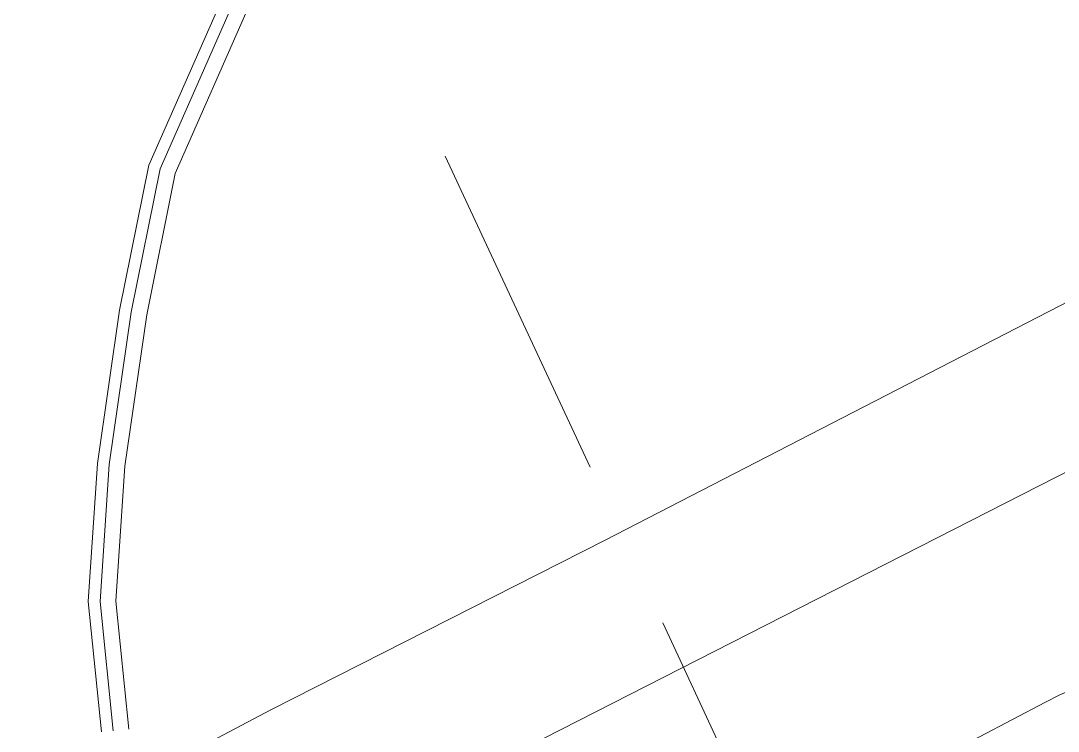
# Model space of a CAD drawing. Extents: x 2498567 to 2501210, y 7092229 to 7094464.
# Drawn here: x 2499429.14 to 2499455.58, y 7092876.82 to 7092894.92 of the extents above; entities that cross this region are included whole.
import ezdxf

# ---------------------------------------------------------------- set-up
doc = ezdxf.new("R2010")
doc.units = 0
doc.header["$MEASUREMENT"] = 0
for name, pattern in [('DGN Style 5', [531.948115, 227.977763, -303.970351]), ('DGN Style 6', [2507.657798, 1.318432, -527.372828, 922.902449, -527.372828, 1.318432, -527.372828]), ('HIDDEN', [0.375, 0.25, -0.125])]:
    doc.linetypes.add(name, pattern=pattern)
for name, color, linetype, lineweight in [('13', 7, 'Continuous', 0), ('2', 7, 'Continuous', 0), ('Level 35', 254, 'Continuous', 0), ('RW_Ex_ROW', 30, 'DGN Style 6', 0)]:
    doc.layers.add(name, color=color, linetype=linetype, lineweight=lineweight)
doc.layers.add('GRID', color=254, linetype='HIDDEN')

msp = doc.modelspace()

# ---------------------------------------------------------------- linework, layer by layer
at = {"layer": '13', "color": 7, "linetype": 'Continuous', "lineweight": 0, "flags": 128}
for points in [[(2499728.837, 7093001.761), (2499699.865, 7092990.416), (2499669.687, 7092978.64), (2499631.339, 7092963.599), (2499600.497, 7092951.503), (2499570.53, 7092939.754), (2499545.326, 7092929.851), (2499533.749, 7092925.319), (2499521.419, 7092920.498), (2499516.021, 7092918.271), (2499501.434, 7092910.877), (2499487.178, 7092903.568), (2499475.914, 7092897.922), (2499459.154, 7092889.481), (2499444.021, 7092881.676), (2499435.535, 7092877.367), (2499431.624, 7092875.316)], [(2499432.738, 7092871.613), (2499438.568, 7092874.643), (2499464.662, 7092887.949), (2499474.598, 7092892.955), (2499478.671, 7092884.802), (2499484.838, 7092872.301), (2499486.819, 7092868.495), (2499489.178, 7092863.904), (2499493.796, 7092866.053), (2499504.219, 7092871.592), (2499511.981, 7092875.551), (2499516.269, 7092877.319), (2499516.095, 7092877.68), (2499515.965, 7092877.95)]]:
    msp.add_lwpolyline(points, dxfattribs=at)
at = {"layer": '2', "color": 7, "linetype": 'Continuous', "lineweight": 0, "flags": 128}
for points in [[(2499431.204, 7092876.8), (2499430.865, 7092880.121), (2499431.097, 7092883.642), (2499431.664, 7092887.547), (2499432.406, 7092891.24), (2499434.354, 7092895.661), (2499436.861, 7092899.537), (2499438.631, 7092902.019), (2499440.695, 7092904.199), (2499441.997, 7092905.344), (2499443.385, 7092906.309), (2499450.432, 7092910.147), (2499469.582, 7092920.255), (2499484.813, 7092928.033), (2499510.916, 7092941.711), (2499546.081, 7092960.123), (2499611.544, 7092995.048), (2499668.796, 7093026.242), (2499698.973, 7093042.697)], [(2499431.502, 7092876.83), (2499431.166, 7092880.126), (2499431.396, 7092883.611), (2499431.96, 7092887.496), (2499432.694, 7092891.149), (2499434.619, 7092895.518), (2499437.109, 7092899.368), (2499438.863, 7092901.828), (2499440.903, 7092903.983), (2499442.182, 7092905.107), (2499443.543, 7092906.053), (2499450.574, 7092909.883), (2499469.72, 7092919.989), (2499484.951, 7092927.767), (2499511.055, 7092941.445), (2499546.221, 7092959.858), (2499611.686, 7092994.784), (2499668.94, 7093025.979), (2499699.117, 7093042.434)], [(2499431.9, 7092876.871), (2499431.567, 7092880.134), (2499431.794, 7092883.569), (2499432.354, 7092887.428), (2499433.077, 7092891.027), (2499434.972, 7092895.328), (2499437.44, 7092899.143), (2499439.173, 7092901.573), (2499441.181, 7092903.694), (2499442.429, 7092904.792), (2499443.753, 7092905.712), (2499450.763, 7092909.53), (2499469.905, 7092919.634), (2499485.135, 7092927.411), (2499511.241, 7092941.091), (2499546.408, 7092959.504), (2499611.876, 7092994.432), (2499669.131, 7093025.627), (2499699.308, 7093042.082)]]:
    msp.add_lwpolyline(points, dxfattribs=at)
at = {"layer": 'GRID', "color": 252, "linetype": 'HIDDEN', "lineweight": 0, "ltscale": 35}
msp.add_line((2499062.789, 7093700.361), (2499583.937, 7092582.688), dxfattribs=at)
at = {"layer": 'Level 35', "color": 35, "linetype": 'DGN Style 5', "lineweight": 0, "flags": 128}
msp.add_lwpolyline([(2499473.418, 7092873.51), (2499473.011, 7092875.216), (2499472.947, 7092875.478), (2499472.88, 7092875.74), (2499472.81, 7092876.001), (2499472.738, 7092876.262), (2499472.498, 7092877.111), (2499472.448, 7092877.294), (2499472.403, 7092877.477), (2499472.363, 7092877.662), (2499472.326, 7092877.848), (2499471.736, 7092881.066), (2499471.711, 7092881.199), (2499471.684, 7092881.331), (2499471.656, 7092881.463), (2499471.627, 7092881.595), (2499471.526, 7092882.043), (2499471.507, 7092882.126), (2499471.487, 7092882.208), (2499471.465, 7092882.29), (2499471.443, 7092882.372), (2499471.369, 7092882.64), (2499471.348, 7092882.689), (2499471.316, 7092882.723), (2499471.273, 7092882.742), (2499471.219, 7092882.745), (2499468.093, 7092882.486), (2499467.835, 7092882.449), (2499467.588, 7092882.381), (2499467.351, 7092882.282), (2499467.124, 7092882.152), (2499466.402, 7092881.677), (2499466.245, 7092881.581), (2499466.082, 7092881.495), (2499465.915, 7092881.419), (2499465.742, 7092881.355), (2499460.267, 7092879.497), (2499459.762, 7092879.323), (2499459.258, 7092879.145), (2499458.755, 7092878.963), (2499458.254, 7092878.778), (2499456.618, 7092878.165), (2499456.27, 7092878.028), (2499455.927, 7092877.881), (2499455.589, 7092877.723), (2499455.255, 7092877.555), (2499450.294, 7092874.954), (2499450.075, 7092874.808), (2499449.908, 7092874.625), (2499449.792, 7092874.406), (2499449.728, 7092874.151), (2499449.603, 7092873.258), (2499449.579, 7092873.066), (2499449.561, 7092872.874), (2499449.55, 7092872.682), (2499449.544, 7092872.489), (2499449.523, 7092870.753), (2499449.544, 7092870.389), (2499449.617, 7092870.039), (2499449.742, 7092869.704), (2499449.918, 7092869.385), (2499450.661, 7092868.237), (2499450.808, 7092867.999), (2499450.942, 7092867.755), (2499451.063, 7092867.504), (2499451.173, 7092867.247), (2499451.511, 7092866.397), (2499451.585, 7092866.216), (2499451.662, 7092866.035), (2499451.741, 7092865.856), (2499451.823, 7092865.678), (2499452.401, 7092864.442), (2499452.543, 7092864.195), (2499452.721, 7092863.984), (2499452.934, 7092863.809), (2499453.182, 7092863.67), (2499454.977, 7092862.854), (2499455.225, 7092862.735), (2499455.468, 7092862.607), (2499455.706, 7092862.469), (2499455.939, 7092862.323), (2499456.691, 7092861.829), (2499456.855, 7092861.744), (2499457.025, 7092861.701), (2499457.2, 7092861.699), (2499457.38, 7092861.739), (2499459.603, 7092862.479), (2499459.753, 7092862.517), (2499459.904, 7092862.534), (2499460.056, 7092862.528), (2499460.209, 7092862.5), (2499460.78, 7092862.354), (2499460.852, 7092862.339), (2499460.924, 7092862.332), (2499460.996, 7092862.333), (2499461.069, 7092862.341), (2499461.307, 7092862.382), (2499461.356, 7092862.384), (2499461.401, 7092862.375), (2499461.442, 7092862.355), (2499461.479, 7092862.323), (2499462.39, 7092861.338), (2499462.591, 7092861.172), (2499462.805, 7092861.097), (2499463.031, 7092861.113), (2499463.269, 7092861.219), (2499466.102, 7092862.977), (2499466.164, 7092863.007), (2499466.228, 7092863.019), (2499466.292, 7092863.015), (2499466.358, 7092862.992), (2499466.574, 7092862.891), (2499466.618, 7092862.877), (2499466.658, 7092862.879), (2499466.694, 7092862.897), (2499466.726, 7092862.931), (2499467.046, 7092863.377), (2499467.119, 7092863.468), (2499467.201, 7092863.548), (2499467.292, 7092863.617), (2499467.392, 7092863.676), (2499470.54, 7092865.299), (2499470.596, 7092865.329), (2499470.65, 7092865.362), (2499470.702, 7092865.398), (2499470.752, 7092865.436), (2499470.913, 7092865.566), (2499470.945, 7092865.596), (2499470.969, 7092865.63), (2499470.987, 7092865.667), (2499470.999, 7092865.709), (2499471.389, 7092867.739), (2499471.41, 7092867.862), (2499471.429, 7092867.985), (2499471.445, 7092868.108), (2499471.458, 7092868.232), (2499471.494, 7092868.637), (2499471.506, 7092868.722), (2499471.527, 7092868.805), (2499471.558, 7092868.884), (2499471.598, 7092868.961), (2499472.089, 7092869.794), (2499472.193, 7092869.973), (2499472.293, 7092870.155), (2499472.389, 7092870.338), (2499472.483, 7092870.523), (2499473.261, 7092872.104), (2499473.395, 7092872.445), (2499473.466, 7092872.793), (2499473.474, 7092873.148), (2499473.418, 7092873.51)], dxfattribs=at)
at = {"layer": 'RW_Ex_ROW', "color": 254}
msp.add_line((2499524.504, 7092912.322), (2499218.418, 7092758.734), dxfattribs=at)

doc.saveas('drawing.dxf')
